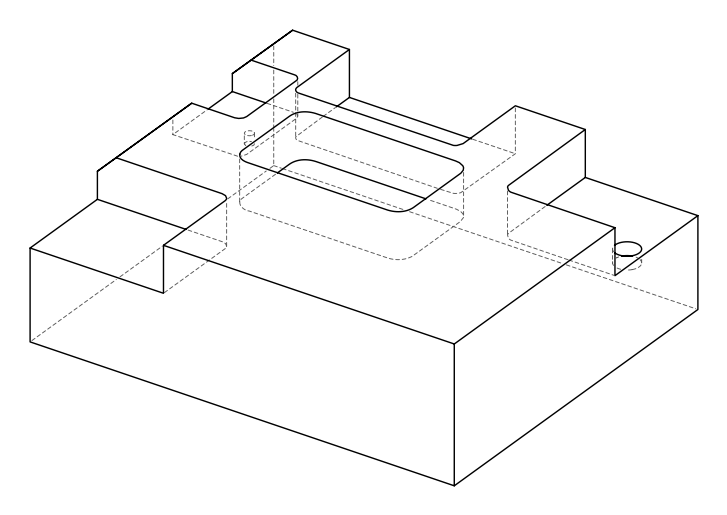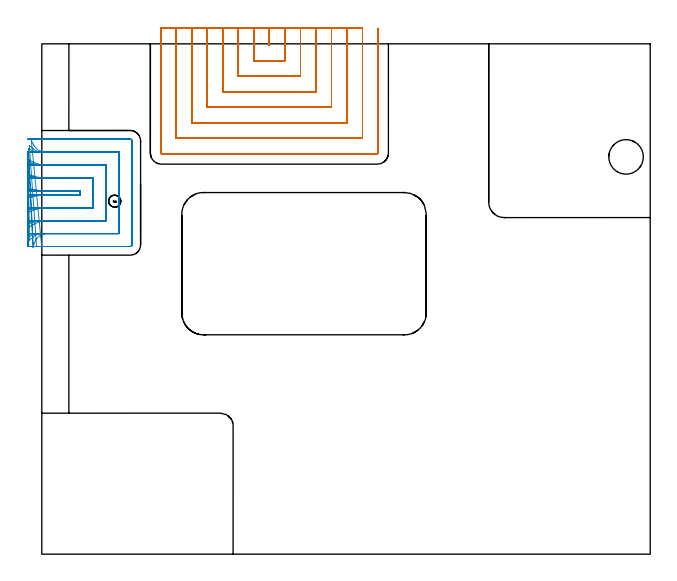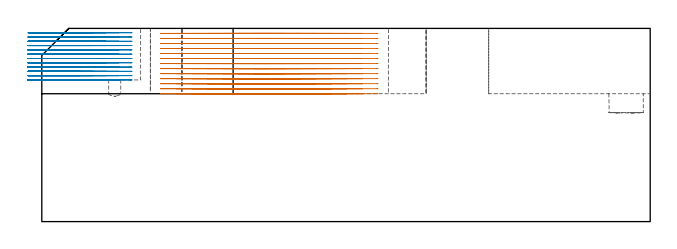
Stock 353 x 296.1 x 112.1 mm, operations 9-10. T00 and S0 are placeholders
(PLAN: 10 operations, 7 tool changes, 159.7 min)
(1 INDEXABLE_INSERT_DRILL_BLIND_HOLE_FROM_SOLID | STEP1POCKET | NXT0302_011 | 0.06 min | 15364 mm3)
(2 SPOT_DRILL | STEP1POCKET_1 | NXT0321_9005460120000 | 0.03 min | 3251 mm3)
(3 DRILL_BLIND_HOLE_INTO_CENTER | STEP1POCKET_1 | NXT0301_041 | 0.05 min | 357 mm3)
(4 AREA_MILL | FG_CHAMFER_SURFACE | UGT0205_001 | 4.67 min | 13109 mm3)
(5 AREA_MILL_1 | FG_CHAMFER_SURFACE_1 | UGT0205_001 | 2.69 min | 7104 mm3)
(6 MILL_CORNER_NOTCH_RECTANGULAR | CORNER_NOTCH_RECTANGULAR | NXT0201_011 | Follow Part, ap 3, ae 75% | 33.96 min | 342817 mm3)
(7 MILL_CORNER_NOTCH_RECTANGULAR_1 | CORNER_NOTCH_RECTANGULAR_1 | NXT0201_012 | Follow Part, ap 4, ae 75% | 20.71 min | 345423 mm3)
(8 MILL_RECTANGULAR_POCKET | POCKET_RECTANGULAR_STRAIGHT | NXT0201_012 | Follow Part, ap 4, ae 75% | 21.47 min | 438051 mm3)
(9 MILL_SLOT | SLOT_PARTIAL_RECTANGULAR | NXT0201_011 | Follow Part, ap 3, ae 75% | 54.59 min | 364725 mm3)
(10 MILL_SLOT_1 | SLOT_PARTIAL_RECTANGULAR_1 | NXT0201_013 | Follow Part, ap 2.5, ae 75% | 21.49 min | 118361 mm3)
(TOOL NXT0302_011 | Index. Insert Drill 20mm [880-D2000L25-05] | D20 PA176 FL100 Z2)
(TOOL NXT0321_9005460120000 | NC Spot Drill, 142deg, 12mm, Carbide, Uncoated | D12 PA142 FL30 Z2)
(TOOL NXT0301_041 | Carbide Drill 7mm [860.1-0700-035A1-MM 2214] | D7 PA140 FL53 Z2)
(TOOL UGT0205_001 | Chamfer Mill 20 x 3 x 45 deg. | D20 FL50 Z2)
(TOOL NXT0201_011 | ENDMILL 12mm [2P460-1200-NA 1630] | D12 FL38 Z6)
(TOOL NXT0201_012 | ENDMILL 16mm [2P460-1600-NA 1630] | D16 FL38 Z6)
(TOOL NXT0201_013 | ENDMILL 10mm | D10 FL30 Z4)
(OP 9 MILL_SLOT)
G17 G21 G94 G90
T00 M6
G54
G17 G0 G90 X132. Y305.1 S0 M3
G43 Z122.1 H1
Z109.185
G94 G1 Y302.1 F250.
Y295.3 F500.
X132.1
Y302.1
Y305.1 F250.
X123.
Y302.1
Y286.3 F500.
X141.1
Y302.1
Y305.1 F250.
X114.
Y302.1
Y277.3 F500.
X150.1
Y302.1
Y305.1 F250.
X105.
Y302.1
Y268.3 F500.
X159.1
Y302.1
Y305.1 F250.
X96.
Y302.1
Y259.3 F500.
X168.1
Y302.1
Y305.1 F250.
X87.
Y302.1
Y250.3 F500.
X177.1
Y302.1
Y305.1 F250.
X78.
Y302.1
Y241.3 F500.
X186.1
Y302.1
Y305.1 F250.
X69.
Y302.1
Y232.8 F500.
G3 X69.5 Y232.3 R0.5
G1 X194.6
G3 X195.1 Y232.8 R0.5
G1 Y302.1
Y305.1 F250.
G0 X132. Z106.269
G1 Y302.1
Y295.3 F500.
X132.1
Y302.1
Y305.1 F250.
X123.
Y302.1
Y286.3 F500.
X141.1
Y302.1
Y305.1 F250.
X114.
Y302.1
Y277.3 F500.
X150.1
Y302.1
Y305.1 F250.
X105.
Y302.1
Y268.3 F500.
X159.1
Y302.1
Y305.1 F250.
X96.
Y302.1
Y259.3 F500.
X168.1
Y302.1
Y305.1 F250.
X87.
Y302.1
Y250.3 F500.
X177.1
Y302.1
Y305.1 F250.
X78.
Y302.1
Y241.3 F500.
X186.1
Y302.1
Y305.1 F250.
X69.
Y302.1
Y232.8 F500.
G3 X69.5 Y232.3 R0.5
G1 X194.6
G3 X195.1 Y232.8 R0.5
G1 Y302.1
Y305.1 F250.
G0 X132. Z103.354
G1 Y302.1
Y295.3 F500.
X132.1
Y302.1
Y305.1 F250.
X123.
Y302.1
Y286.3 F500.
X141.1
Y302.1
Y305.1 F250.
X114.
Y302.1
Y277.3 F500.
X150.1
Y302.1
Y305.1 F250.
X105.
Y302.1
Y268.3 F500.
X159.1
Y302.1
Y305.1 F250.
X96.
Y302.1
Y259.3 F500.
X168.1
Y302.1
Y305.1 F250.
X87.
Y302.1
Y250.3 F500.
X177.1
Y302.1
Y305.1 F250.
X78.
Y302.1
Y241.3 F500.
X186.1
Y302.1
Y305.1 F250.
X69.
Y302.1
Y232.8 F500.
G3 X69.5 Y232.3 R0.5
G1 X194.6
G3 X195.1 Y232.8 R0.5
G1 Y302.1
Y305.1 F250.
G0 X132. Z100.438
G1 Y302.1
Y295.3 F500.
X132.1
Y302.1
Y305.1 F250.
X123.
Y302.1
Y286.3 F500.
X141.1
Y302.1
Y305.1 F250.
X114.
Y302.1
Y277.3 F500.
X150.1
Y302.1
Y305.1 F250.
X105.
Y302.1
Y268.3 F500.
X159.1
Y302.1
Y305.1 F250.
X96.
Y302.1
Y259.3 F500.
X168.1
Y302.1
Y305.1 F250.
X87.
Y302.1
Y250.3 F500.
X177.1
Y302.1
Y305.1 F250.
X78.
Y302.1
Y241.3 F500.
X186.1
Y302.1
Y305.1 F250.
X69.
Y302.1
Y232.8 F500.
G3 X69.5 Y232.3 R0.5
G1 X194.6
G3 X195.1 Y232.8 R0.5
G1 Y302.1
Y305.1 F250.
G0 X132. Z97.523
G1 Y302.1
Y295.3 F500.
X132.1
Y302.1
Y305.1 F250.
X123.
Y302.1
Y286.3 F500.
X141.1
Y302.1
Y305.1 F250.
X114.
Y302.1
Y277.3 F500.
X150.1
Y302.1
Y305.1 F250.
X105.
Y302.1
Y268.3 F500.
X159.1
Y302.1
Y305.1 F250.
X96.
Y302.1
Y259.3 F500.
X168.1
Y302.1
Y305.1 F250.
X87.
Y302.1
Y250.3 F500.
X177.1
Y302.1
Y305.1 F250.
X78.
Y302.1
Y241.3 F500.
X186.1
Y302.1
Y305.1 F250.
X69.
Y302.1
Y232.8 F500.
G3 X69.5 Y232.3 R0.5
G1 X194.6
G3 X195.1 Y232.8 R0.5
G1 Y302.1
Y305.1 F250.
G0 X132. Z94.608
G1 Y302.1
Y295.3 F500.
X132.1
Y302.1
Y305.1 F250.
X123.
Y302.1
Y286.3 F500.
X141.1
Y302.1
Y305.1 F250.
X114.
Y302.1
Y277.3 F500.
X150.1
Y302.1
Y305.1 F250.
X105.
Y302.1
Y268.3 F500.
X159.1
Y302.1
Y305.1 F250.
X96.
Y302.1
Y259.3 F500.
X168.1
Y302.1
Y305.1 F250.
X87.
Y302.1
Y250.3 F500.
X177.1
Y302.1
Y305.1 F250.
X78.
Y302.1
Y241.3 F500.
X186.1
Y302.1
Y305.1 F250.
X69.
Y302.1
Y232.8 F500.
G3 X69.5 Y232.3 R0.5
G1 X194.6
G3 X195.1 Y232.8 R0.5
G1 Y302.1
Y305.1 F250.
G0 X132. Z91.692
G1 Y302.1
Y295.3 F500.
X132.1
Y302.1
Y305.1 F250.
X123.
Y302.1
Y286.3 F500.
X141.1
Y302.1
Y305.1 F250.
X114.
Y302.1
Y277.3 F500.
X150.1
Y302.1
Y305.1 F250.
X105.
Y302.1
Y268.3 F500.
X159.1
Y302.1
Y305.1 F250.
X96.
Y302.1
Y259.3 F500.
X168.1
Y302.1
Y305.1 F250.
X87.
Y302.1
Y250.3 F500.
X177.1
Y302.1
Y305.1 F250.
X78.
Y302.1
Y241.3 F500.
X186.1
Y302.1
Y305.1 F250.
X69.
Y302.1
Y232.8 F500.
G3 X69.5 Y232.3 R0.5
G1 X194.6
G3 X195.1 Y232.8 R0.5
G1 Y302.1
Y305.1 F250.
G0 X132. Z88.777
G1 Y302.1
Y295.3 F500.
X132.1
Y302.1
Y305.1 F250.
X123.
Y302.1
Y286.3 F500.
X141.1
Y302.1
Y305.1 F250.
X114.
Y302.1
Y277.3 F500.
X150.1
Y302.1
Y305.1 F250.
X105.
Y302.1
Y268.3 F500.
X159.1
Y302.1
Y305.1 F250.
X96.
Y302.1
Y259.3 F500.
X168.1
Y302.1
Y305.1 F250.
X87.
Y302.1
Y250.3 F500.
X177.1
Y302.1
Y305.1 F250.
X78.
Y302.1
Y241.3 F500.
X186.1
Y302.1
Y305.1 F250.
X69.
Y302.1
Y232.8 F500.
G3 X69.5 Y232.3 R0.5
G1 X194.6
G3 X195.1 Y232.8 R0.5
G1 Y302.1
Y305.1 F250.
G0 X132. Z85.862
G1 Y302.1
Y295.3 F500.
X132.1
Y302.1
Y305.1 F250.
X123.
Y302.1
Y286.3 F500.
X141.1
Y302.1
Y305.1 F250.
X114.
Y302.1
Y277.3 F500.
X150.1
Y302.1
Y305.1 F250.
X105.
Y302.1
Y268.3 F500.
X159.1
Y302.1
Y305.1 F250.
X96.
Y302.1
Y259.3 F500.
X168.1
Y302.1
Y305.1 F250.
X87.
Y302.1
Y250.3 F500.
X177.1
Y302.1
Y305.1 F250.
X78.
Y302.1
Y241.3 F500.
X186.1
Y302.1
Y305.1 F250.
X69.
Y302.1
Y232.8 F500.
G3 X69.5 Y232.3 R0.5
G1 X194.6
G3 X195.1 Y232.8 R0.5
G1 Y302.1
Y305.1 F250.
G0 X132. Z82.946
G1 Y302.1
Y295.3 F500.
X132.1
Y302.1
Y305.1 F250.
X123.
Y302.1
Y286.3 F500.
X141.1
Y302.1
Y305.1 F250.
X114.
Y302.1
Y277.3 F500.
X150.1
Y302.1
Y305.1 F250.
X105.
Y302.1
Y268.3 F500.
X159.1
Y302.1
Y305.1 F250.
X96.
Y302.1
Y259.3 F500.
X168.1
Y302.1
Y305.1 F250.
X87.
Y302.1
Y250.3 F500.
X177.1
Y302.1
Y305.1 F250.
X78.
Y302.1
Y241.3 F500.
X186.1
Y302.1
Y305.1 F250.
X69.
Y302.1
Y232.8 F500.
G3 X69.5 Y232.3 R0.5
G1 X194.6
G3 X195.1 Y232.8 R0.5
G1 Y302.1
Y305.1 F250.
G0 X132. Z80.031
G1 Y302.1
Y295.3 F500.
X132.1
Y302.1
Y305.1 F250.
X123.
Y302.1
Y286.3 F500.
X141.1
Y302.1
Y305.1 F250.
X114.
Y302.1
Y277.3 F500.
X150.1
Y302.1
Y305.1 F250.
X105.
Y302.1
Y268.3 F500.
X159.1
Y302.1
Y305.1 F250.
X96.
Y302.1
Y259.3 F500.
X168.1
Y302.1
Y305.1 F250.
X87.
Y302.1
Y250.3 F500.
X177.1
Y302.1
Y305.1 F250.
X78.
Y302.1
Y241.3 F500.
X186.1
Y302.1
Y305.1 F250.
X69.
Y302.1
Y232.8 F500.
G3 X69.5 Y232.3 R0.5
G1 X194.6
G3 X195.1 Y232.8 R0.5
G1 Y302.1
Y305.1 F250.
G0 X132. Z77.115
G1 Y302.1
Y295.3 F500.
X132.1
Y302.1
Y305.1 F250.
X123.
Y302.1
Y286.3 F500.
X141.1
Y302.1
Y305.1 F250.
X114.
Y302.1
Y277.3 F500.
X150.1
Y302.1
Y305.1 F250.
X105.
Y302.1
Y268.3 F500.
X159.1
Y302.1
Y305.1 F250.
X96.
Y302.1
Y259.3 F500.
X168.1
Y302.1
Y305.1 F250.
X87.
Y302.1
Y250.3 F500.
X177.1
Y302.1
Y305.1 F250.
X78.
Y302.1
Y241.3 F500.
X186.1
Y302.1
Y305.1 F250.
X69.
Y302.1
Y232.8 F500.
G3 X69.5 Y232.3 R0.5
G1 X194.6
G3 X195.1 Y232.8 R0.5
G1 Y302.1
Y305.1 F250.
G0 X132. Z74.2
G1 Y302.1
Y295.3 F500.
X132.1
Y302.1
Y305.1 F250.
X123.
Y302.1
Y286.3 F500.
X141.1
Y302.1
Y305.1 F250.
X114.
Y302.1
Y277.3 F500.
X150.1
Y302.1
Y305.1 F250.
X105.
Y302.1
Y268.3 F500.
X159.1
Y302.1
Y305.1 F250.
X96.
Y302.1
Y259.3 F500.
X168.1
Y302.1
Y305.1 F250.
X87.
Y302.1
Y250.3 F500.
X177.1
Y302.1
Y305.1 F250.
X78.
Y302.1
Y241.3 F500.
X186.1
Y302.1
Y305.1 F250.
X69.
Y302.1
Y232.8 F500.
G3 X69.5 Y232.3 R0.5
G1 X194.6
G3 X195.1 Y232.8 R0.5
G1 Y302.1
Y305.1 F250.
G0 Z122.1
M5
M2
(OP 10 MILL_SLOT_1)
G17 G21 G94 G90
T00 M6
G54
G17 G0 G90 X-7.893 Y206.643 S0 M3
G43 Z122.1 H0
Z109.608
G94 G1 X-5. Y207.435 F250.
G2 X2.923 Y208.5 R30. F500.
G1 X22.3
Y210.8
X1.985
G2 X-5. Y211.625 R30.
G1 X-7.918 Y212.323 F250.
X-7.808 Y198.503
X-5. Y199.559
G2 X2.923 Y201. R22.5 F500.
G1 X29.8
Y218.3
X1.985
G2 X-5. Y219.412 R22.5
G1 X-7.852 Y220.343 F250.
X-7.547 Y189.652
X-5. Y191.237
G2 X2.923 Y193.5 R15. F500.
G1 X37.3
Y225.8
X1.985
G2 X-5. Y227.526 R15.
G1 X-7.655 Y228.923 F250.
X-5.136 Y177.953
X-4.213 Y180.808
G2 X2.923 Y186. R7.5 F500.
G1 X44.8
Y233.3
X1.985
G2 X-4.722 Y237.444 R7.5
G1 X-6.064 Y240.127 F250.
X-0.077 Y178.5 F500.
X2.923 F250.
X51.3 F500.
G3 X52.3 Y179.5 R1.
G1 Y239.8
G3 X51.3 Y240.8 R1.
G1 X1.985
X-1.015 F250.
G0 Z122.1
X-7.959 Y207.59
Z107.117
G1 X-5. Y208.086
G2 X-0.036 Y208.5 R30. F500.
G1 X22.3
Y210.8
X-0.037
G2 X-5. Y211.213 R30.
G1 X-7.959 Y211.71 F250.
X-7.926 Y199.784
X-5. Y200.446
G2 X-0.036 Y201. R22.5 F500.
G1 X29.8
Y218.3
X-0.037
G2 X-5. Y218.854 R22.5
G1 X-7.926 Y219.516 F250.
X-7.831 Y191.662
X-5. Y192.655
G2 X-0.036 Y193.5 R15. F500.
G1 X37.3
Y225.8
X-0.037
G2 X-5. Y226.645 R15.
G1 X-7.831 Y227.637 F250.
X-7.249 Y182.136
X-5. Y184.122
G2 X-0.036 Y186. R7.5 F500.
G1 X44.8
Y233.3
X-0.037
G2 X-5. Y235.177 R7.5
G1 X-7.249 Y237.162 F250.
X-3.036 Y178.5 F500.
X-0.036 F250.
X51.3 F500.
G3 X52.3 Y179.5 R1.
G1 Y239.8
G3 X51.3 Y240.8 R1.
G1 X-0.037
X-3.037 F250.
G0 Z122.1
X-7.984 Y208.035
Z104.625
G1 X-5. Y208.342
G2 X-1.927 Y208.5 R30. F500.
G1 X22.3
Y210.8
X-1.929
G2 X-5. Y210.958 R30.
G1 X-7.984 Y211.265 F250.
X-7.972 Y200.379
X-5. Y200.789
G2 X-1.927 Y201. R22.5 F500.
G1 X29.8
Y218.3
X-1.929
G2 X-5. Y218.511 R22.5
G1 X-7.972 Y218.92 F250.
X-7.936 Y192.567
X-5. Y193.182
G2 X-1.927 Y193.5 R15. F500.
G1 X37.3
Y225.8
X-1.929
G2 X-5. Y226.118 R15.
G1 X-7.936 Y226.732 F250.
X-7.737 Y184.112
X-5. Y185.341
G2 X-1.927 Y186. R7.5 F500.
G1 X44.8
Y233.3
X-1.929
G2 X-5. Y233.958 R7.5
G1 X-7.737 Y235.186 F250.
X-4.927 Y178.5 F500.
X-1.927 F250.
X51.3 F500.
G3 X52.3 Y179.5 R1.
G1 Y239.8
G3 X51.3 Y240.8 R1.
G1 X-1.929
X-4.929 F250.
G0 X-8. Y208.451 Z102.133
G1 X-5. Y208.497
G2 X-4.543 Y208.5 R30. F500.
G1 X22.3
Y210.8
X-4.543
G2 X-5. Y210.803 R30.
G1 X-8. Y210.849 F250.
X-7.999 Y200.934
X-5. Y200.995
G2 X-4.543 Y201. R22.5 F500.
G1 X29.8
Y218.3
X-4.543
G2 X-5. Y218.305 R22.5
G1 X-7.999 Y218.366 F250.
Y193.402
X-5. Y193.493
G2 X-4.543 Y193.5 R15. F500.
G1 X37.3
Y225.8
X-4.543
G2 X-5. Y225.807 R15.
G1 X-7.999 Y225.898 F250.
X-7.994 Y185.803
X-5. Y185.986
G2 X-4.543 Y186. R7.5 F500.
G1 X44.8
Y233.3
X-4.543
G2 X-5. Y233.314 R7.5
G1 X-7.994 Y233.497 F250.
X-7.543 Y178.5
X-4.543
X51.3 F500.
G3 X52.3 Y179.5 R1.
G1 Y239.8
G3 X51.3 Y240.8 R1.
G1 X-4.543
X-7.543 F250.
G0 X-8. Y208.5 Z99.642
G1 X-5.
X22.3 F500.
Y210.8
X-5.
X-8. F250.
Y201.
X-5.
X29.8 F500.
Y218.3
X-5.
X-8. F250.
Y193.5
X-5.
X37.3 F500.
Y225.8
X-5.
X-8. F250.
Y186.
X-5.
X44.8 F500.
Y233.3
X-5.
X-8. F250.
Y178.5
X-5.
X51.3 F500.
G3 X52.3 Y179.5 R1.
G1 Y239.8
G3 X51.3 Y240.8 R1.
G1 X-5.
X-8. F250.
G0 Y208.5 Z97.15
G1 X-5.
X22.3 F500.
Y210.8
X-5.
X-8. F250.
Y201.
X-5.
X29.8 F500.
Y218.3
X-5.
X-8. F250.
Y193.5
X-5.
X37.3 F500.
Y225.8
X-5.
X-8. F250.
Y186.
X-5.
X44.8 F500.
Y233.3
X-5.
X-8. F250.
Y178.5
X-5.
X51.3 F500.
G3 X52.3 Y179.5 R1.
G1 Y239.8
G3 X51.3 Y240.8 R1.
G1 X-5.
X-8. F250.
G0 Y208.5 Z94.658
G1 X-5.
X22.3 F500.
Y210.8
X-5.
X-8. F250.
Y201.
X-5.
X29.8 F500.
Y218.3
X-5.
X-8. F250.
Y193.5
X-5.
X37.3 F500.
Y225.8
X-5.
X-8. F250.
Y186.
X-5.
X44.8 F500.
Y233.3
X-5.
X-8. F250.
Y178.5
X-5.
X51.3 F500.
G3 X52.3 Y179.5 R1.
G1 Y239.8
G3 X51.3 Y240.8 R1.
G1 X-5.
X-8. F250.
G0 Y208.5 Z92.167
G1 X-5.
X22.3 F500.
Y210.8
X-5.
X-8. F250.
Y201.
X-5.
X29.8 F500.
Y218.3
X-5.
X-8. F250.
Y193.5
X-5.
X37.3 F500.
Y225.8
X-5.
X-8. F250.
Y186.
X-5.
X44.8 F500.
Y233.3
X-5.
X-8. F250.
Y178.5
X-5.
X51.3 F500.
G3 X52.3 Y179.5 R1.
G1 Y239.8
G3 X51.3 Y240.8 R1.
G1 X-5.
X-8. F250.
G0 Y208.5 Z89.675
G1 X-5.
X22.3 F500.
Y210.8
X-5.
X-8. F250.
Y201.
X-5.
X29.8 F500.
Y218.3
X-5.
X-8. F250.
Y193.5
X-5.
X37.3 F500.
Y225.8
X-5.
X-8. F250.
Y186.
X-5.
X44.8 F500.
Y233.3
X-5.
X-8. F250.
Y178.5
X-5.
X51.3 F500.
G3 X52.3 Y179.5 R1.
G1 Y239.8
G3 X51.3 Y240.8 R1.
G1 X-5.
X-8. F250.
G0 Y208.5 Z87.183
G1 X-5.
X22.3 F500.
Y210.8
X-5.
X-8. F250.
Y201.
X-5.
X29.8 F500.
Y218.3
X-5.
X-8. F250.
Y193.5
X-5.
X37.3 F500.
Y225.8
X-5.
X-8. F250.
Y186.
X-5.
X44.8 F500.
Y233.3
X-5.
X-8. F250.
Y178.5
X-5.
X51.3 F500.
G3 X52.3 Y179.5 R1.
G1 Y239.8
G3 X51.3 Y240.8 R1.
G1 X-5.
X-8. F250.
G0 Y208.5 Z84.692
G1 X-5.
X22.3 F500.
Y210.8
X-5.
X-8. F250.
Y201.
X-5.
X29.8 F500.
Y218.3
X-5.
X-8. F250.
Y193.5
X-5.
X37.3 F500.
Y225.8
X-5.
X-8. F250.
Y186.
X-5.
X44.8 F500.
Y233.3
X-5.
X-8. F250.
Y178.5
X-5.
X51.3 F500.
G3 X52.3 Y179.5 R1.
G1 Y239.8
G3 X51.3 Y240.8 R1.
G1 X-5.
X-8. F250.
G0 Y208.5 Z82.2
G1 X-5.
X22.3 F500.
Y210.8
X-5.
X-8. F250.
Y201.
X-5.
X29.8 F500.
Y218.3
X-5.
X-8. F250.
Y193.5
X-5.
X37.3 F500.
Y225.8
X-5.
X-8. F250.
Y186.
X-5.
X44.8 F500.
Y233.3
X-5.
X-8. F250.
Y178.5
X-5.
X51.3 F500.
G3 X52.3 Y179.5 R1.
G1 Y239.8
G3 X51.3 Y240.8 R1.
G1 X-5.
X-8. F250.
G0 Z122.1
M5
M2
